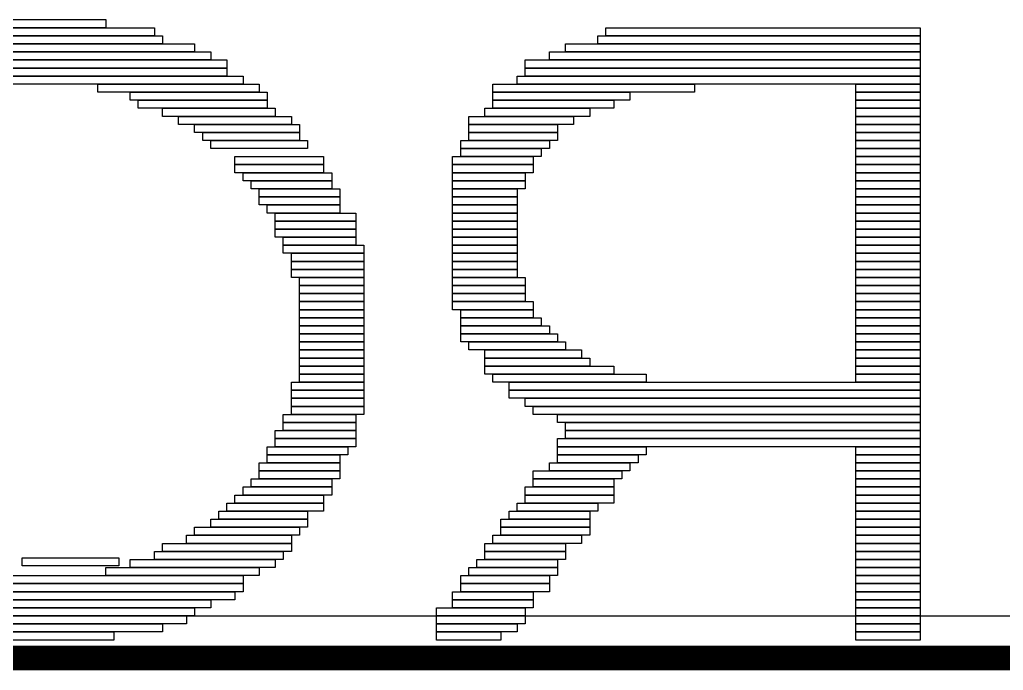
# Model space of a CAD drawing. Header units: inches. Extents: x -22 to 5433, y -38 to 5417.
# Drawn here: x 23.24 to 29.34, y -38.06 to -34.03 of the extents above; entities that cross this region are included whole.
import ezdxf

# ---------------------------------------------------------------- set-up
doc = ezdxf.new("R2010")
doc.units = ezdxf.units.IN
for name, color, linetype in [('Board_outline', 216, 'Continuous'), ('Bottom Layer', 5, 'Continuous'), ('Bottom Overlay', 54, 'Continuous'), ('Top Layer', 1, 'Continuous')]:
    doc.layers.add(name, color=color, linetype=linetype)

msp = doc.modelspace()

# ---------------------------------------------------------------- linework, layer by layer
at = {"layer": 'Board_outline'}
msp.add_lwpolyline([(-16.5189, -37.9885, 0.1524, 0.1524, 0), (73.4812, -37.9885, 0.1524, 0.1524, 0)], format="xyseb", dxfattribs=at)
at = {"layer": 'Bottom Layer'}
msp.add_line((73.4812, -37.7295), (-16.5184, -37.7295), dxfattribs=at)
at = {"layer": 'Bottom Overlay'}
for p, q in [((23.0725, -34.0266), (23.7725, -34.0266)), ((23.7725, -34.0266), (23.7725, -34.0764)), ((22.7725, -34.0764), (24.0725, -34.0764)), ((23.7725, -34.0764), (23.0725, -34.0764)), ((24.0725, -34.0764), (24.0725, -34.1264)), ((26.8723, -34.1264), (26.8723, -34.0764)), ((26.8723, -34.0764), (28.8223, -34.0764)), ((28.8223, -34.0764), (28.8223, -34.1264)), ((24.0725, -34.1264), (22.7725, -34.1264)), ((22.7725, -34.1264), (24.1225, -34.1264)), ((24.1225, -34.1264), (24.1225, -34.1765)), ((26.8223, -34.1765), (26.8223, -34.1264)), ((26.8223, -34.1264), (28.8223, -34.1264)), ((28.8223, -34.1264), (26.8723, -34.1264)), ((28.8223, -34.1264), (28.8223, -34.1765)), ((22.5723, -34.1765), (24.3224, -34.1765)), ((24.1225, -34.1765), (22.7725, -34.1765)), ((24.3224, -34.1765), (24.3224, -34.2265)), ((26.6224, -34.2265), (26.6224, -34.1765)), ((26.6224, -34.1765), (28.8223, -34.1765)), ((28.8223, -34.1765), (26.8223, -34.1765)), ((28.8223, -34.1765), (28.8223, -34.2265)), ((22.3224, -34.2765), (24.5223, -34.2765)), ((22.4723, -34.2265), (24.4225, -34.2265)), ((24.4225, -34.2765), (22.4723, -34.2765)), ((24.3224, -34.2265), (22.5723, -34.2265)), ((24.4225, -34.2265), (24.4225, -34.2765)), ((24.5223, -34.2765), (24.5223, -34.3266)), ((26.3724, -34.3266), (26.3724, -34.2765)), ((26.3724, -34.2765), (28.8223, -34.2765)), ((26.5223, -34.2765), (26.5223, -34.2265)), ((26.5223, -34.2265), (28.8223, -34.2265)), ((28.8223, -34.2765), (26.5223, -34.2765)), ((28.8223, -34.2265), (26.6224, -34.2265)), ((28.8223, -34.2265), (28.8223, -34.2765)), ((28.8223, -34.2765), (28.8223, -34.3266)), ((24.5223, -34.3266), (22.3224, -34.3266)), ((22.3224, -34.3266), (24.5223, -34.3266)), ((24.5223, -34.3266), (24.5223, -34.3764)), ((28.8223, -34.3266), (26.3724, -34.3266)), ((26.3724, -34.3764), (26.3724, -34.3266)), ((26.3724, -34.3266), (28.8223, -34.3266)), ((28.8223, -34.3266), (28.8223, -34.3764)), ((22.1723, -34.3764), (24.6224, -34.3764)), ((24.5223, -34.3764), (22.3224, -34.3764)), ((24.6224, -34.3764), (24.6224, -34.4264)), ((26.3224, -34.4264), (26.3224, -34.3764)), ((26.3224, -34.3764), (28.8223, -34.3764)), ((28.8223, -34.3764), (26.3724, -34.3764)), ((28.8223, -34.3764), (28.8223, -34.4264)), ((24.6224, -34.4264), (22.1723, -34.4264)), ((23.7225, -34.4764), (23.7225, -34.4264)), ((23.7225, -34.4264), (24.7225, -34.4264)), ((24.7225, -34.4264), (24.7225, -34.4764)), ((26.1723, -34.4764), (26.1723, -34.4264)), ((26.1723, -34.4264), (27.4225, -34.4264)), ((28.8223, -34.4264), (26.3224, -34.4264)), ((27.4225, -34.4264), (27.4225, -34.4764)), ((28.4225, -34.4764), (28.4225, -34.4264)), ((28.4225, -34.4264), (28.8223, -34.4264)), ((28.8223, -34.4264), (28.8223, -34.4764)), ((24.7225, -34.4764), (23.7225, -34.4764)), ((23.9224, -34.5265), (23.9224, -34.4764)), ((23.9224, -34.4764), (24.7725, -34.4764)), ((24.7725, -34.5265), (23.9224, -34.5265)), ((23.9724, -34.5765), (23.9724, -34.5265)), ((23.9724, -34.5265), (24.7725, -34.5265)), ((24.7725, -34.4764), (24.7725, -34.5265)), ((24.7725, -34.5265), (24.7725, -34.5765)), ((26.1723, -34.5265), (26.1723, -34.4764)), ((26.1723, -34.4764), (27.0224, -34.4764)), ((27.4225, -34.4764), (26.1723, -34.4764)), ((27.0224, -34.5265), (26.1723, -34.5265)), ((26.1723, -34.5765), (26.1723, -34.5265)), ((26.1723, -34.5265), (26.9223, -34.5265)), ((26.9223, -34.5265), (26.9223, -34.5765)), ((27.0224, -34.4764), (27.0224, -34.5265)), ((28.8223, -34.4764), (28.4225, -34.4764)), ((28.4225, -34.5265), (28.4225, -34.4764)), ((28.4225, -34.4764), (28.8223, -34.4764)), ((28.8223, -34.5265), (28.4225, -34.5265)), ((28.4225, -34.5765), (28.4225, -34.5265)), ((28.4225, -34.5265), (28.8223, -34.5265)), ((28.8223, -34.4764), (28.8223, -34.5265)), ((28.8223, -34.5265), (28.8223, -34.5765)), ((24.7725, -34.5765), (23.9724, -34.5765)), ((24.1225, -34.6266), (24.1225, -34.5765)), ((24.1225, -34.5765), (24.8223, -34.5765)), ((24.8223, -34.5765), (24.8223, -34.6266)), ((26.1225, -34.6266), (26.1225, -34.5765)), ((26.1225, -34.5765), (26.7725, -34.5765)), ((26.9223, -34.5765), (26.1723, -34.5765)), ((26.7725, -34.5765), (26.7725, -34.6266)), ((28.8223, -34.5765), (28.4225, -34.5765)), ((28.4225, -34.6266), (28.4225, -34.5765)), ((28.4225, -34.5765), (28.8223, -34.5765)), ((28.8223, -34.5765), (28.8223, -34.6266)), ((24.8223, -34.6266), (24.1225, -34.6266)), ((24.2223, -34.6766), (24.2223, -34.6266)), ((24.2223, -34.6266), (24.9224, -34.6266)), ((24.9224, -34.6266), (24.9224, -34.6766)), ((26.0224, -34.6766), (26.0224, -34.6266)), ((26.0224, -34.6266), (26.6724, -34.6266)), ((26.7725, -34.6266), (26.1225, -34.6266)), ((26.6724, -34.6266), (26.6724, -34.6766)), ((28.4225, -34.6766), (28.4225, -34.6266)), ((28.4225, -34.6266), (28.8223, -34.6266)), ((28.8223, -34.6266), (28.4225, -34.6266)), ((28.8223, -34.6266), (28.8223, -34.6766)), ((24.9224, -34.6766), (24.2223, -34.6766)), ((24.3224, -34.7264), (24.3224, -34.6766)), ((24.3224, -34.6766), (24.9724, -34.6766)), ((24.9724, -34.6766), (24.9724, -34.7264)), ((26.0224, -34.7264), (26.0224, -34.6766)), ((26.0224, -34.6766), (26.5723, -34.6766)), ((26.6724, -34.6766), (26.0224, -34.6766)), ((26.5723, -34.6766), (26.5723, -34.7264)), ((28.4225, -34.7264), (28.4225, -34.6766)), ((28.4225, -34.6766), (28.8223, -34.6766)), ((28.8223, -34.6766), (28.4225, -34.6766)), ((28.8223, -34.6766), (28.8223, -34.7264)), ((24.9724, -34.7264), (24.3224, -34.7264)), ((24.3724, -34.7764), (24.3724, -34.7264)), ((24.3724, -34.7264), (24.9724, -34.7264)), ((24.9724, -34.7264), (24.9724, -34.7764)), ((26.5723, -34.7264), (26.0224, -34.7264)), ((26.0224, -34.7764), (26.0224, -34.7264)), ((26.0224, -34.7264), (26.5723, -34.7264)), ((26.5723, -34.7264), (26.5723, -34.7764)), ((28.8223, -34.7264), (28.4225, -34.7264)), ((28.4225, -34.7764), (28.4225, -34.7264)), ((28.4225, -34.7264), (28.8223, -34.7264)), ((28.8223, -34.7264), (28.8223, -34.7764)), ((24.9724, -34.7764), (24.3724, -34.7764)), ((24.4225, -34.8264), (24.4225, -34.7764)), ((24.4225, -34.7764), (25.0224, -34.7764)), ((25.0224, -34.8264), (24.4225, -34.8264)), ((25.0224, -34.7764), (25.0224, -34.8264)), ((25.9724, -34.8264), (25.9724, -34.7764)), ((25.9724, -34.7764), (26.5223, -34.7764)), ((25.9724, -34.8765), (25.9724, -34.8264)), ((25.9724, -34.8264), (26.4723, -34.8264)), ((26.5223, -34.8264), (25.9724, -34.8264)), ((26.5723, -34.7764), (26.0224, -34.7764)), ((26.4723, -34.8264), (26.4723, -34.8765)), ((26.5223, -34.7764), (26.5223, -34.8264)), ((28.4225, -34.8264), (28.4225, -34.7764)), ((28.4225, -34.7764), (28.8223, -34.7764)), ((28.8223, -34.7764), (28.4225, -34.7764)), ((28.8223, -34.8264), (28.4225, -34.8264)), ((28.4225, -34.8765), (28.4225, -34.8264)), ((28.4225, -34.8264), (28.8223, -34.8264)), ((28.8223, -34.7764), (28.8223, -34.8264)), ((28.8223, -34.8264), (28.8223, -34.8765)), ((24.5723, -34.9265), (24.5723, -34.8765)), ((24.5723, -34.8765), (25.1225, -34.8765)), ((25.1225, -34.8765), (25.1225, -34.9265)), ((25.9224, -34.9265), (25.9224, -34.8765)), ((25.9224, -34.8765), (26.4225, -34.8765)), ((26.4723, -34.8765), (25.9724, -34.8765)), ((26.4225, -34.8765), (26.4225, -34.9265)), ((28.8223, -34.8765), (28.4225, -34.8765)), ((28.4225, -34.9265), (28.4225, -34.8765)), ((28.4225, -34.8765), (28.8223, -34.8765)), ((28.8223, -34.8765), (28.8223, -34.9265)), ((24.5723, -34.9766), (24.5723, -34.9265)), ((24.5723, -34.9265), (25.1225, -34.9265)), ((25.1225, -34.9265), (24.5723, -34.9265)), ((25.1225, -34.9265), (25.1225, -34.9766)), ((26.4225, -34.9265), (25.9224, -34.9265)), ((25.9224, -34.9766), (25.9224, -34.9265)), ((25.9224, -34.9265), (26.4225, -34.9265)), ((26.4225, -34.9265), (26.4225, -34.9766)), ((28.8223, -34.9265), (28.4225, -34.9265)), ((28.4225, -34.9766), (28.4225, -34.9265)), ((28.4225, -34.9265), (28.8223, -34.9265)), ((28.8223, -34.9265), (28.8223, -34.9766)), ((25.1225, -34.9766), (24.5723, -34.9766)), ((24.6224, -35.0266), (24.6224, -34.9766)), ((24.6224, -34.9766), (25.1723, -34.9766)), ((25.1723, -34.9766), (25.1723, -35.0266)), ((26.4225, -34.9766), (25.9224, -34.9766)), ((25.9224, -35.0266), (25.9224, -34.9766)), ((25.9224, -34.9766), (26.3724, -34.9766)), ((26.3724, -34.9766), (26.3724, -35.0266)), ((28.4225, -35.0266), (28.4225, -34.9766)), ((28.4225, -34.9766), (28.8223, -34.9766)), ((28.8223, -34.9766), (28.4225, -34.9766)), ((28.8223, -34.9766), (28.8223, -35.0266)), ((25.1723, -35.0266), (24.6224, -35.0266)), ((24.6724, -35.0764), (24.6724, -35.0266)), ((24.6724, -35.0266), (25.1723, -35.0266)), ((25.1723, -35.0764), (24.6724, -35.0764)), ((24.7225, -35.1264), (24.7225, -35.0764)), ((24.7225, -35.0764), (25.2223, -35.0764)), ((25.1723, -35.0266), (25.1723, -35.0764)), ((25.2223, -35.0764), (25.2223, -35.1264)), ((26.3724, -35.0266), (25.9224, -35.0266)), ((25.9224, -35.0764), (25.9224, -35.0266)), ((25.9224, -35.0266), (26.3724, -35.0266)), ((26.3724, -35.0764), (25.9224, -35.0764)), ((25.9224, -35.1264), (25.9224, -35.0764)), ((25.9224, -35.0764), (26.3224, -35.0764)), ((26.3224, -35.0764), (26.3224, -35.1264)), ((26.3724, -35.0266), (26.3724, -35.0764)), ((28.8223, -35.0266), (28.4225, -35.0266)), ((28.4225, -35.0764), (28.4225, -35.0266)), ((28.4225, -35.0266), (28.8223, -35.0266)), ((28.8223, -35.0764), (28.4225, -35.0764)), ((28.4225, -35.1264), (28.4225, -35.0764)), ((28.4225, -35.0764), (28.8223, -35.0764)), ((28.8223, -35.0266), (28.8223, -35.0764)), ((28.8223, -35.0764), (28.8223, -35.1264)), ((25.2223, -35.1264), (24.7225, -35.1264)), ((24.7225, -35.1765), (24.7225, -35.1264)), ((24.7225, -35.1264), (25.2223, -35.1264)), ((25.2223, -35.1264), (25.2223, -35.1765)), ((25.9224, -35.1765), (25.9224, -35.1264)), ((25.9224, -35.1264), (26.3224, -35.1264)), ((26.3224, -35.1264), (25.9224, -35.1264)), ((26.3224, -35.1264), (26.3224, -35.1765)), ((28.4225, -35.1765), (28.4225, -35.1264)), ((28.4225, -35.1264), (28.8223, -35.1264)), ((28.8223, -35.1264), (28.4225, -35.1264)), ((28.8223, -35.1264), (28.8223, -35.1765)), ((25.2223, -35.1765), (24.7225, -35.1765)), ((24.7725, -35.2265), (24.7725, -35.1765)), ((24.7725, -35.1765), (25.2223, -35.1765)), ((25.2223, -35.1765), (25.2223, -35.2265)), ((26.3224, -35.1765), (25.9224, -35.1765)), ((25.9224, -35.2265), (25.9224, -35.1765)), ((25.9224, -35.1765), (26.3224, -35.1765)), ((26.3224, -35.1765), (26.3224, -35.2265)), ((28.8223, -35.1765), (28.4225, -35.1765)), ((28.4225, -35.2265), (28.4225, -35.1765)), ((28.4225, -35.1765), (28.8223, -35.1765)), ((28.8223, -35.1765), (28.8223, -35.2265)), ((25.2223, -35.2265), (24.7725, -35.2265)), ((24.8223, -35.2765), (24.8223, -35.2265)), ((24.8223, -35.2265), (25.3224, -35.2265)), ((25.3224, -35.2265), (25.3224, -35.2765)), ((26.3224, -35.2265), (25.9224, -35.2265)), ((25.9224, -35.2765), (25.9224, -35.2265)), ((25.9224, -35.2265), (26.3224, -35.2265)), ((26.3224, -35.2265), (26.3224, -35.2765)), ((28.4225, -35.2765), (28.4225, -35.2265)), ((28.4225, -35.2265), (28.8223, -35.2265)), ((28.8223, -35.2265), (28.4225, -35.2265)), ((28.8223, -35.2265), (28.8223, -35.2765)), ((25.3224, -35.2765), (24.8223, -35.2765)), ((24.8223, -35.3266), (24.8223, -35.2765)), ((24.8223, -35.2765), (25.3224, -35.2765)), ((25.3224, -35.2765), (25.3224, -35.3266)), ((26.3224, -35.2765), (25.9224, -35.2765)), ((25.9224, -35.3266), (25.9224, -35.2765)), ((25.9224, -35.2765), (26.3224, -35.2765)), ((26.3224, -35.2765), (26.3224, -35.3266)), ((28.4225, -35.3266), (28.4225, -35.2765)), ((28.4225, -35.2765), (28.8223, -35.2765)), ((28.8223, -35.2765), (28.4225, -35.2765)), ((28.8223, -35.2765), (28.8223, -35.3266)), ((25.3224, -35.3266), (24.8223, -35.3266)), ((24.8223, -35.3764), (24.8223, -35.3266)), ((24.8223, -35.3266), (25.3224, -35.3266)), ((25.3224, -35.3764), (24.8223, -35.3764)), ((24.8723, -35.4264), (24.8723, -35.3764)), ((24.8723, -35.3764), (25.3224, -35.3764)), ((25.3224, -35.3266), (25.3224, -35.3764)), ((25.3224, -35.3764), (25.3224, -35.4264)), ((26.3224, -35.3266), (25.9224, -35.3266)), ((25.9224, -35.3764), (25.9224, -35.3266)), ((25.9224, -35.3266), (26.3224, -35.3266)), ((26.3224, -35.3764), (25.9224, -35.3764)), ((25.9224, -35.4264), (25.9224, -35.3764)), ((25.9224, -35.3764), (26.3224, -35.3764)), ((26.3224, -35.3266), (26.3224, -35.3764)), ((26.3224, -35.3764), (26.3224, -35.4264)), ((28.4225, -35.3764), (28.4225, -35.3266)), ((28.4225, -35.3266), (28.8223, -35.3266)), ((28.8223, -35.3266), (28.4225, -35.3266)), ((28.8223, -35.3764), (28.4225, -35.3764)), ((28.4225, -35.4264), (28.4225, -35.3764)), ((28.4225, -35.3764), (28.8223, -35.3764)), ((28.8223, -35.3266), (28.8223, -35.3764)), ((28.8223, -35.3764), (28.8223, -35.4264)), ((25.3224, -35.4264), (24.8723, -35.4264)), ((24.8723, -35.4764), (24.8723, -35.4264)), ((24.8723, -35.4264), (25.3724, -35.4264)), ((25.3724, -35.4264), (25.3724, -35.4764)), ((25.9224, -35.4764), (25.9224, -35.4264)), ((25.9224, -35.4264), (26.3224, -35.4264)), ((26.3224, -35.4264), (25.9224, -35.4264)), ((26.3224, -35.4264), (26.3224, -35.4764)), ((28.4225, -35.4764), (28.4225, -35.4264)), ((28.4225, -35.4264), (28.8223, -35.4264)), ((28.8223, -35.4264), (28.4225, -35.4264)), ((28.8223, -35.4264), (28.8223, -35.4764)), ((25.3724, -35.4764), (24.8723, -35.4764)), ((24.9224, -35.5265), (24.9224, -35.4764)), ((24.9224, -35.4764), (25.3724, -35.4764)), ((25.3724, -35.4764), (25.3724, -35.5265)), ((25.9224, -35.5265), (25.9224, -35.4764)), ((25.9224, -35.4764), (26.3224, -35.4764)), ((26.3224, -35.4764), (25.9224, -35.4764)), ((26.3224, -35.4764), (26.3224, -35.5265)), ((28.8223, -35.4764), (28.4225, -35.4764)), ((28.4225, -35.5265), (28.4225, -35.4764)), ((28.4225, -35.4764), (28.8223, -35.4764)), ((28.8223, -35.4764), (28.8223, -35.5265)), ((25.3724, -35.5265), (24.9224, -35.5265)), ((24.9224, -35.5765), (24.9224, -35.5265)), ((24.9224, -35.5265), (25.3724, -35.5265)), ((25.3724, -35.5265), (25.3724, -35.5765)), ((26.3224, -35.5265), (25.9224, -35.5265)), ((25.9224, -35.5765), (25.9224, -35.5265)), ((25.9224, -35.5265), (26.3224, -35.5265)), ((26.3224, -35.5265), (26.3224, -35.5765)), ((28.4225, -35.5765), (28.4225, -35.5265)), ((28.4225, -35.5265), (28.8223, -35.5265)), ((28.8223, -35.5265), (28.4225, -35.5265)), ((28.8223, -35.5265), (28.8223, -35.5765)), ((25.3724, -35.5765), (24.9224, -35.5765)), ((24.9224, -35.6265), (24.9224, -35.5765)), ((24.9224, -35.5765), (25.3724, -35.5765)), ((25.3724, -35.6265), (24.9224, -35.6265)), ((24.9724, -35.6766), (24.9724, -35.6265)), ((24.9724, -35.6265), (25.3724, -35.6265)), ((25.3724, -35.5765), (25.3724, -35.6265)), ((25.3724, -35.6265), (25.3724, -35.6766)), ((26.3224, -35.5765), (25.9224, -35.5765)), ((25.9224, -35.6265), (25.9224, -35.5765)), ((25.9224, -35.5765), (26.3224, -35.5765)), ((26.3224, -35.6265), (25.9224, -35.6265)), ((25.9224, -35.6766), (25.9224, -35.6265)), ((25.9224, -35.6265), (26.3724, -35.6265)), ((26.3224, -35.5765), (26.3224, -35.6265)), ((26.3724, -35.6265), (26.3724, -35.6766)), ((28.4225, -35.6265), (28.4225, -35.5765)), ((28.4225, -35.5765), (28.8223, -35.5765)), ((28.8223, -35.5765), (28.4225, -35.5765)), ((28.8223, -35.6265), (28.4225, -35.6265)), ((28.4225, -35.6766), (28.4225, -35.6265)), ((28.4225, -35.6265), (28.8223, -35.6265)), ((28.8223, -35.5765), (28.8223, -35.6265)), ((28.8223, -35.6265), (28.8223, -35.6766)), ((25.3724, -35.6766), (24.9724, -35.6766)), ((24.9724, -35.7264), (24.9724, -35.6766)), ((24.9724, -35.6766), (25.3724, -35.6766)), ((25.3724, -35.6766), (25.3724, -35.7264)), ((26.3724, -35.6766), (25.9224, -35.6766)), ((25.9224, -35.7264), (25.9224, -35.6766)), ((25.9224, -35.6766), (26.3724, -35.6766)), ((26.3724, -35.6766), (26.3724, -35.7264)), ((28.8223, -35.6766), (28.4225, -35.6766)), ((28.4225, -35.7264), (28.4225, -35.6766)), ((28.4225, -35.6766), (28.8223, -35.6766)), ((28.8223, -35.6766), (28.8223, -35.7264)), ((24.9724, -35.7764), (24.9724, -35.7264)), ((24.9724, -35.7264), (25.3724, -35.7264)), ((25.3724, -35.7264), (24.9724, -35.7264)), ((25.3724, -35.7264), (25.3724, -35.7764)), ((25.9224, -35.7764), (25.9224, -35.7264)), ((25.9224, -35.7264), (26.3724, -35.7264)), ((26.3724, -35.7264), (25.9224, -35.7264)), ((26.3724, -35.7264), (26.3724, -35.7764)), ((28.8223, -35.7264), (28.4225, -35.7264)), ((28.4225, -35.7764), (28.4225, -35.7264)), ((28.4225, -35.7264), (28.8223, -35.7264)), ((28.8223, -35.7264), (28.8223, -35.7764)), ((25.3724, -35.7764), (24.9724, -35.7764)), ((24.9724, -35.8264), (24.9724, -35.7764)), ((24.9724, -35.7764), (25.3724, -35.7764)), ((25.3724, -35.7764), (25.3724, -35.8264)), ((26.3724, -35.7764), (25.9224, -35.7764)), ((25.9224, -35.8264), (25.9224, -35.7764)), ((25.9224, -35.7764), (26.4225, -35.7764)), ((26.4225, -35.7764), (26.4225, -35.8264)), ((28.8223, -35.7764), (28.4225, -35.7764)), ((28.4225, -35.8264), (28.4225, -35.7764)), ((28.4225, -35.7764), (28.8223, -35.7764)), ((28.8223, -35.7764), (28.8223, -35.8264)), ((24.9724, -35.8765), (24.9724, -35.8264)), ((24.9724, -35.8264), (25.3724, -35.8264)), ((25.3724, -35.8264), (24.9724, -35.8264)), ((25.3724, -35.8264), (25.3724, -35.8765)), ((26.4225, -35.8264), (25.9224, -35.8264)), ((25.9724, -35.8765), (25.9724, -35.8264)), ((25.9724, -35.8264), (26.4225, -35.8264)), ((26.4225, -35.8264), (26.4225, -35.8765)), ((28.8223, -35.8264), (28.4225, -35.8264)), ((28.4225, -35.8765), (28.4225, -35.8264)), ((28.4225, -35.8264), (28.8223, -35.8264)), ((28.8223, -35.8264), (28.8223, -35.8765)), ((25.3724, -35.8765), (24.9724, -35.8765)), ((24.9724, -35.9265), (24.9724, -35.8765)), ((24.9724, -35.8765), (25.3724, -35.8765)), ((25.3724, -35.9265), (24.9724, -35.9265)), ((24.9724, -35.9766), (24.9724, -35.9265)), ((24.9724, -35.9265), (25.3724, -35.9265)), ((25.3724, -35.8765), (25.3724, -35.9265)), ((25.3724, -35.9265), (25.3724, -35.9766)), ((26.4225, -35.8765), (25.9724, -35.8765)), ((25.9724, -35.9265), (25.9724, -35.8765)), ((25.9724, -35.8765), (26.4723, -35.8765)), ((26.4723, -35.9265), (25.9724, -35.9265)), ((25.9724, -35.9766), (25.9724, -35.9265)), ((25.9724, -35.9265), (26.5223, -35.9265)), ((26.4723, -35.8765), (26.4723, -35.9265)), ((26.5223, -35.9265), (26.5223, -35.9766)), ((28.8223, -35.8765), (28.4225, -35.8765)), ((28.4225, -35.9265), (28.4225, -35.8765)), ((28.4225, -35.8765), (28.8223, -35.8765)), ((28.8223, -35.9265), (28.4225, -35.9265)), ((28.4225, -35.9766), (28.4225, -35.9265)), ((28.4225, -35.9265), (28.8223, -35.9265)), ((28.8223, -35.8765), (28.8223, -35.9265)), ((28.8223, -35.9265), (28.8223, -35.9766)), ((25.3724, -35.9766), (24.9724, -35.9766)), ((24.9724, -36.0266), (24.9724, -35.9766)), ((24.9724, -35.9766), (25.3724, -35.9766)), ((25.3724, -35.9766), (25.3724, -36.0266)), ((26.5223, -35.9766), (25.9724, -35.9766)), ((25.9724, -36.0266), (25.9724, -35.9766)), ((25.9724, -35.9766), (26.5723, -35.9766)), ((26.5723, -35.9766), (26.5723, -36.0266)), ((28.8223, -35.9766), (28.4225, -35.9766)), ((28.4225, -36.0266), (28.4225, -35.9766)), ((28.4225, -35.9766), (28.8223, -35.9766)), ((28.8223, -35.9766), (28.8223, -36.0266)), ((25.3724, -36.0266), (24.9724, -36.0266)), ((24.9724, -36.0764), (24.9724, -36.0266)), ((24.9724, -36.0266), (25.3724, -36.0266)), ((25.3724, -36.0266), (25.3724, -36.0764)), ((26.5723, -36.0266), (25.9724, -36.0266)), ((26.0224, -36.0764), (26.0224, -36.0266)), ((26.0224, -36.0266), (26.6224, -36.0266)), ((26.6224, -36.0266), (26.6224, -36.0764)), ((28.8223, -36.0266), (28.4225, -36.0266)), ((28.4225, -36.0764), (28.4225, -36.0266)), ((28.4225, -36.0266), (28.8223, -36.0266)), ((28.8223, -36.0266), (28.8223, -36.0764)), ((25.3724, -36.0764), (24.9724, -36.0764)), ((24.9724, -36.1264), (24.9724, -36.0764)), ((24.9724, -36.0764), (25.3724, -36.0764)), ((25.3724, -36.0764), (25.3724, -36.1264)), ((26.6224, -36.0764), (26.0224, -36.0764)), ((26.1225, -36.1264), (26.1225, -36.0764)), ((26.1225, -36.0764), (26.7225, -36.0764)), ((26.7225, -36.0764), (26.7225, -36.1264)), ((28.4225, -36.1264), (28.4225, -36.0764)), ((28.4225, -36.0764), (28.8223, -36.0764)), ((28.8223, -36.0764), (28.4225, -36.0764)), ((28.8223, -36.0764), (28.8223, -36.1264)), ((25.3724, -36.1264), (24.9724, -36.1264)), ((24.9724, -36.1765), (24.9724, -36.1264)), ((24.9724, -36.1264), (25.3724, -36.1264)), ((25.3724, -36.1264), (25.3724, -36.1765)), ((26.7225, -36.1264), (26.1225, -36.1264)), ((26.1225, -36.1765), (26.1225, -36.1264)), ((26.1225, -36.1264), (26.7725, -36.1264)), ((26.7725, -36.1264), (26.7725, -36.1765)), ((28.8223, -36.1264), (28.4225, -36.1264)), ((28.4225, -36.1765), (28.4225, -36.1264)), ((28.4225, -36.1264), (28.8223, -36.1264)), ((28.8223, -36.1264), (28.8223, -36.1765)), ((25.3724, -36.1765), (24.9724, -36.1765)), ((24.9724, -36.2265), (24.9724, -36.1765)), ((24.9724, -36.1765), (25.3724, -36.1765)), ((25.3724, -36.2265), (24.9724, -36.2265)), ((24.9724, -36.2765), (24.9724, -36.2265)), ((24.9724, -36.2265), (25.3724, -36.2265)), ((25.3724, -36.1765), (25.3724, -36.2265)), ((25.3724, -36.2265), (25.3724, -36.2765)), ((26.7725, -36.1765), (26.1225, -36.1765)), ((26.1225, -36.2265), (26.1225, -36.1765)), ((26.1225, -36.1765), (26.9223, -36.1765)), ((26.9223, -36.2265), (26.1225, -36.2265)), ((26.1723, -36.2765), (26.1723, -36.2265)), ((26.1723, -36.2265), (27.1225, -36.2265)), ((26.9223, -36.1765), (26.9223, -36.2265)), ((27.1225, -36.2265), (27.1225, -36.2765)), ((28.8223, -36.1765), (28.4225, -36.1765)), ((28.4225, -36.2265), (28.4225, -36.1765)), ((28.4225, -36.1765), (28.8223, -36.1765)), ((28.4225, -36.2765), (28.4225, -36.2265)), ((28.4225, -36.2265), (28.8223, -36.2265)), ((28.8223, -36.2265), (28.4225, -36.2265)), ((28.8223, -36.1765), (28.8223, -36.2265)), ((28.8223, -36.2265), (28.8223, -36.2765)), ((24.9224, -36.3266), (24.9224, -36.2765)), ((24.9224, -36.2765), (25.3724, -36.2765)), ((25.3724, -36.2765), (24.9724, -36.2765)), ((25.3724, -36.2765), (25.3724, -36.3266)), ((27.1225, -36.2765), (26.1723, -36.2765)), ((26.2724, -36.3266), (26.2724, -36.2765)), ((26.2724, -36.2765), (28.8223, -36.2765)), ((28.8223, -36.2765), (28.4225, -36.2765)), ((28.8223, -36.2765), (28.8223, -36.3266)), ((24.9224, -36.3764), (24.9224, -36.3266)), ((24.9224, -36.3266), (25.3724, -36.3266)), ((25.3724, -36.3266), (24.9224, -36.3266)), ((25.3724, -36.3266), (25.3724, -36.3764)), ((28.8223, -36.3266), (26.2724, -36.3266)), ((26.2724, -36.3764), (26.2724, -36.3266)), ((26.2724, -36.3266), (28.8223, -36.3266)), ((28.8223, -36.3266), (28.8223, -36.3764)), ((25.3724, -36.3764), (24.9224, -36.3764)), ((24.9224, -36.4264), (24.9224, -36.3764)), ((24.9224, -36.3764), (25.3724, -36.3764)), ((25.3724, -36.3764), (25.3724, -36.4264)), ((28.8223, -36.3764), (26.2724, -36.3764)), ((26.3724, -36.4264), (26.3724, -36.3764)), ((26.3724, -36.3764), (28.8223, -36.3764)), ((28.8223, -36.3764), (28.8223, -36.4264)), ((24.8723, -36.5265), (24.8723, -36.4764)), ((24.8723, -36.4764), (25.3224, -36.4764)), ((25.3724, -36.4264), (24.9224, -36.4264)), ((24.9224, -36.4764), (24.9224, -36.4264)), ((24.9224, -36.4264), (25.3724, -36.4264)), ((25.3724, -36.4764), (24.9224, -36.4764)), ((25.3224, -36.4764), (25.3224, -36.5265)), ((25.3724, -36.4264), (25.3724, -36.4764)), ((28.8223, -36.4264), (26.3724, -36.4264)), ((26.4225, -36.4764), (26.4225, -36.4264)), ((26.4225, -36.4264), (28.8223, -36.4264)), ((28.8223, -36.4764), (26.4225, -36.4764)), ((26.5723, -36.5265), (26.5723, -36.4764)), ((26.5723, -36.4764), (28.8223, -36.4764)), ((28.8223, -36.4264), (28.8223, -36.4764)), ((28.8223, -36.4764), (28.8223, -36.5265)), ((24.8723, -36.5765), (24.8723, -36.5265)), ((24.8723, -36.5265), (25.3224, -36.5265)), ((25.3224, -36.5265), (24.8723, -36.5265)), ((25.3224, -36.5265), (25.3224, -36.5765)), ((28.8223, -36.5265), (26.5723, -36.5265)), ((26.6224, -36.5765), (26.6224, -36.5265)), ((26.6224, -36.5265), (28.8223, -36.5265)), ((28.8223, -36.5265), (28.8223, -36.5765)), ((24.8223, -36.6265), (24.8223, -36.5765)), ((24.8223, -36.5765), (25.3224, -36.5765)), ((25.3224, -36.5765), (24.8723, -36.5765)), ((25.3224, -36.5765), (25.3224, -36.6265)), ((26.6224, -36.6265), (26.6224, -36.5765)), ((26.6224, -36.5765), (28.8223, -36.5765)), ((28.8223, -36.5765), (26.6224, -36.5765)), ((28.8223, -36.5765), (28.8223, -36.6265)), ((24.8223, -36.6766), (24.8223, -36.6265)), ((24.8223, -36.6265), (25.3224, -36.6265)), ((25.3224, -36.6265), (24.8223, -36.6265)), ((25.3224, -36.6265), (25.3224, -36.6766)), ((26.5723, -36.6766), (26.5723, -36.6265)), ((26.5723, -36.6265), (28.8223, -36.6265)), ((28.8223, -36.6265), (26.6224, -36.6265)), ((28.8223, -36.6265), (28.8223, -36.6766)), ((24.7725, -36.7264), (24.7725, -36.6766)), ((24.7725, -36.6766), (25.2724, -36.6766)), ((25.3224, -36.6766), (24.8223, -36.6766)), ((25.2724, -36.6766), (25.2724, -36.7264)), ((28.8223, -36.6766), (26.5723, -36.6766)), ((26.5723, -36.7264), (26.5723, -36.6766)), ((26.5723, -36.6766), (27.1225, -36.6766)), ((27.1225, -36.6766), (27.1225, -36.7264)), ((28.4225, -36.7264), (28.4225, -36.6766)), ((28.4225, -36.6766), (28.8223, -36.6766)), ((28.8223, -36.6766), (28.8223, -36.7264)), ((24.7225, -36.8264), (24.7225, -36.7764)), ((24.7225, -36.7764), (25.2223, -36.7764)), ((25.2724, -36.7264), (24.7725, -36.7264)), ((24.7725, -36.7764), (24.7725, -36.7264)), ((24.7725, -36.7264), (25.2223, -36.7264)), ((25.2223, -36.7764), (24.7725, -36.7764)), ((25.2223, -36.7264), (25.2223, -36.7764)), ((25.2223, -36.7764), (25.2223, -36.8264)), ((26.5223, -36.8264), (26.5223, -36.7764)), ((26.5223, -36.7764), (27.0224, -36.7764)), ((27.1225, -36.7264), (26.5723, -36.7264)), ((26.5723, -36.7764), (26.5723, -36.7264)), ((26.5723, -36.7264), (27.0725, -36.7264)), ((27.0725, -36.7764), (26.5723, -36.7764)), ((27.0224, -36.7764), (27.0224, -36.8264)), ((27.0725, -36.7264), (27.0725, -36.7764)), ((28.8223, -36.7264), (28.4225, -36.7264)), ((28.4225, -36.7764), (28.4225, -36.7264)), ((28.4225, -36.7264), (28.8223, -36.7264)), ((28.8223, -36.7764), (28.4225, -36.7764)), ((28.4225, -36.8264), (28.4225, -36.7764)), ((28.4225, -36.7764), (28.8223, -36.7764)), ((28.8223, -36.7264), (28.8223, -36.7764)), ((28.8223, -36.7764), (28.8223, -36.8264)), ((25.2223, -36.8264), (24.7225, -36.8264)), ((24.7225, -36.8765), (24.7225, -36.8264)), ((24.7225, -36.8264), (25.2223, -36.8264)), ((25.2223, -36.8264), (25.2223, -36.8765)), ((26.4225, -36.8765), (26.4225, -36.8264)), ((26.4225, -36.8264), (26.9724, -36.8264)), ((27.0224, -36.8264), (26.5223, -36.8264)), ((26.9724, -36.8264), (26.9724, -36.8765)), ((28.8223, -36.8264), (28.4225, -36.8264)), ((28.4225, -36.8765), (28.4225, -36.8264)), ((28.4225, -36.8264), (28.8223, -36.8264)), ((28.8223, -36.8264), (28.8223, -36.8765)), ((24.6724, -36.9265), (24.6724, -36.8765)), ((24.6724, -36.8765), (25.1723, -36.8765)), ((25.2223, -36.8765), (24.7225, -36.8765)), ((25.1723, -36.8765), (25.1723, -36.9265)), ((26.4225, -36.9265), (26.4225, -36.8765)), ((26.4225, -36.8765), (26.9223, -36.8765)), ((26.9724, -36.8765), (26.4225, -36.8765)), ((26.9223, -36.8765), (26.9223, -36.9265)), ((28.4225, -36.9265), (28.4225, -36.8765)), ((28.4225, -36.8765), (28.8223, -36.8765)), ((28.8223, -36.8765), (28.4225, -36.8765)), ((28.8223, -36.8765), (28.8223, -36.9265)), ((24.6224, -36.9766), (24.6224, -36.9265)), ((24.6224, -36.9265), (25.1723, -36.9265)), ((25.1723, -36.9265), (24.6724, -36.9265)), ((25.1723, -36.9265), (25.1723, -36.9766)), ((26.3724, -36.9766), (26.3724, -36.9265)), ((26.3724, -36.9265), (26.9223, -36.9265)), ((26.9223, -36.9265), (26.4225, -36.9265)), ((26.9223, -36.9265), (26.9223, -36.9766)), ((28.8223, -36.9265), (28.4225, -36.9265)), ((28.4225, -36.9766), (28.4225, -36.9265)), ((28.4225, -36.9265), (28.8223, -36.9265)), ((28.8223, -36.9265), (28.8223, -36.9766)), ((24.5223, -37.0764), (24.5223, -37.0266)), ((24.5223, -37.0266), (25.1225, -37.0266)), ((24.5723, -37.0266), (24.5723, -36.9766)), ((24.5723, -36.9766), (25.1225, -36.9766)), ((25.1225, -37.0266), (24.5723, -37.0266)), ((25.1723, -36.9766), (24.6224, -36.9766)), ((25.1225, -36.9766), (25.1225, -37.0266)), ((25.1225, -37.0266), (25.1225, -37.0764)), ((26.3224, -37.0764), (26.3224, -37.0266)), ((26.3224, -37.0266), (26.8223, -37.0266)), ((26.9223, -36.9766), (26.3724, -36.9766)), ((26.3724, -37.0266), (26.3724, -36.9766)), ((26.3724, -36.9766), (26.9223, -36.9766)), ((26.9223, -37.0266), (26.3724, -37.0266)), ((26.8223, -37.0266), (26.8223, -37.0764)), ((26.9223, -36.9766), (26.9223, -37.0266)), ((28.4225, -37.0266), (28.4225, -36.9766)), ((28.4225, -36.9766), (28.8223, -36.9766)), ((28.8223, -36.9766), (28.4225, -36.9766)), ((28.4225, -37.0764), (28.4225, -37.0266)), ((28.4225, -37.0266), (28.8223, -37.0266)), ((28.8223, -37.0266), (28.4225, -37.0266)), ((28.8223, -36.9766), (28.8223, -37.0266)), ((28.8223, -37.0266), (28.8223, -37.0764)), ((24.4723, -37.1264), (24.4723, -37.0764)), ((24.4723, -37.0764), (25.0224, -37.0764)), ((25.1225, -37.0764), (24.5223, -37.0764)), ((25.0224, -37.0764), (25.0224, -37.1264)), ((26.2724, -37.1264), (26.2724, -37.0764)), ((26.2724, -37.0764), (26.7725, -37.0764)), ((26.8223, -37.0764), (26.3224, -37.0764)), ((26.7725, -37.0764), (26.7725, -37.1264)), ((28.4225, -37.1264), (28.4225, -37.0764)), ((28.4225, -37.0764), (28.8223, -37.0764)), ((28.8223, -37.0764), (28.4225, -37.0764)), ((28.8223, -37.0764), (28.8223, -37.1264)), ((24.4225, -37.1765), (24.4225, -37.1264)), ((24.4225, -37.1264), (25.0224, -37.1264)), ((25.0224, -37.1264), (24.4723, -37.1264)), ((25.0224, -37.1264), (25.0224, -37.1765)), ((26.2223, -37.1765), (26.2223, -37.1264)), ((26.2223, -37.1264), (26.7725, -37.1264)), ((26.7725, -37.1264), (26.2724, -37.1264)), ((26.7725, -37.1264), (26.7725, -37.1765)), ((28.4225, -37.1765), (28.4225, -37.1264)), ((28.4225, -37.1264), (28.8223, -37.1264)), ((28.8223, -37.1264), (28.4225, -37.1264)), ((28.8223, -37.1264), (28.8223, -37.1765)), ((24.3224, -37.2265), (24.3224, -37.1765)), ((24.3224, -37.1765), (24.9724, -37.1765)), ((25.0224, -37.1765), (24.4225, -37.1765)), ((24.9724, -37.1765), (24.9724, -37.2265)), ((26.2223, -37.2265), (26.2223, -37.1765)), ((26.2223, -37.1765), (26.7725, -37.1765)), ((26.7725, -37.1765), (26.2223, -37.1765)), ((26.7725, -37.1765), (26.7725, -37.2265)), ((28.4225, -37.2265), (28.4225, -37.1765)), ((28.4225, -37.1765), (28.8223, -37.1765)), ((28.8223, -37.1765), (28.4225, -37.1765)), ((28.8223, -37.1765), (28.8223, -37.2265)), ((24.2724, -37.2765), (24.2724, -37.2265)), ((24.2724, -37.2265), (24.9224, -37.2265)), ((24.9724, -37.2265), (24.3224, -37.2265)), ((24.9224, -37.2265), (24.9224, -37.2765)), ((26.1723, -37.2765), (26.1723, -37.2265)), ((26.1723, -37.2265), (26.7225, -37.2265)), ((26.7725, -37.2265), (26.2223, -37.2265)), ((26.7225, -37.2265), (26.7225, -37.2765)), ((28.4225, -37.2765), (28.4225, -37.2265)), ((28.4225, -37.2265), (28.8223, -37.2265)), ((28.8223, -37.2265), (28.4225, -37.2265)), ((28.8223, -37.2265), (28.8223, -37.2765)), ((24.0725, -37.3764), (24.0725, -37.3266)), ((24.0725, -37.3266), (24.8723, -37.3266)), ((24.1225, -37.3266), (24.1225, -37.2765)), ((24.1225, -37.2765), (24.9224, -37.2765)), ((24.9224, -37.3266), (24.1225, -37.3266)), ((24.9224, -37.2765), (24.2724, -37.2765)), ((24.8723, -37.3266), (24.8723, -37.3764)), ((24.9224, -37.2765), (24.9224, -37.3266)), ((26.1225, -37.3266), (26.1225, -37.2765)), ((26.1225, -37.2765), (26.6224, -37.2765)), ((26.1225, -37.3764), (26.1225, -37.3266)), ((26.1225, -37.3266), (26.6224, -37.3266)), ((26.6224, -37.3266), (26.1225, -37.3266)), ((26.7225, -37.2765), (26.1723, -37.2765)), ((26.6224, -37.2765), (26.6224, -37.3266)), ((26.6224, -37.3266), (26.6224, -37.3764)), ((28.4225, -37.3266), (28.4225, -37.2765)), ((28.4225, -37.2765), (28.8223, -37.2765)), ((28.8223, -37.2765), (28.4225, -37.2765)), ((28.8223, -37.3266), (28.4225, -37.3266)), ((28.4225, -37.3764), (28.4225, -37.3266)), ((28.4225, -37.3266), (28.8223, -37.3266)), ((28.8223, -37.2765), (28.8223, -37.3266)), ((28.8223, -37.3266), (28.8223, -37.3764)), ((23.2523, -37.4165), (23.2523, -37.3664)), ((23.2523, -37.3664), (23.8525, -37.3664)), ((23.8525, -37.3664), (23.8525, -37.4165)), ((23.9224, -37.4264), (23.9224, -37.3764)), ((23.9224, -37.3764), (24.8223, -37.3764)), ((24.8723, -37.3764), (24.0725, -37.3764)), ((24.8223, -37.3764), (24.8223, -37.4264)), ((26.0725, -37.4264), (26.0725, -37.3764)), ((26.0725, -37.3764), (26.5723, -37.3764)), ((26.6224, -37.3764), (26.1225, -37.3764)), ((26.5723, -37.3764), (26.5723, -37.4264)), ((28.8223, -37.3764), (28.4225, -37.3764)), ((28.4225, -37.4264), (28.4225, -37.3764)), ((28.4225, -37.3764), (28.8223, -37.3764)), ((28.8223, -37.3764), (28.8223, -37.4264)), ((23.8525, -37.4165), (23.2523, -37.4165)), ((23.7725, -37.4764), (23.7725, -37.4264)), ((23.7725, -37.4264), (24.7225, -37.4264)), ((24.8223, -37.4264), (23.9224, -37.4264)), ((24.7225, -37.4264), (24.7225, -37.4764)), ((26.0224, -37.4764), (26.0224, -37.4264)), ((26.0224, -37.4264), (26.5723, -37.4264)), ((26.5723, -37.4264), (26.0725, -37.4264)), ((26.5723, -37.4264), (26.5723, -37.4764)), ((28.8223, -37.4264), (28.4225, -37.4264)), ((28.4225, -37.4764), (28.4225, -37.4264)), ((28.4225, -37.4264), (28.8223, -37.4264)), ((28.8223, -37.4264), (28.8223, -37.4764)), ((22.1723, -37.4764), (24.6224, -37.4764)), ((24.7225, -37.4764), (23.7725, -37.4764)), ((24.6224, -37.4764), (24.6224, -37.5265)), ((25.9724, -37.5265), (25.9724, -37.4764)), ((25.9724, -37.4764), (26.5223, -37.4764)), ((26.5723, -37.4764), (26.0224, -37.4764)), ((26.5223, -37.4764), (26.5223, -37.5265)), ((28.8223, -37.4764), (28.4225, -37.4764)), ((28.4225, -37.5265), (28.4225, -37.4764)), ((28.4225, -37.4764), (28.8223, -37.4764)), ((28.8223, -37.4764), (28.8223, -37.5265)), ((24.6224, -37.5265), (22.1723, -37.5265)), ((22.2223, -37.5265), (24.6224, -37.5265)), ((24.6224, -37.5765), (22.2223, -37.5765)), ((22.3224, -37.5765), (24.5723, -37.5765)), ((24.5723, -37.5765), (24.5723, -37.6265)), ((24.6224, -37.5265), (24.6224, -37.5765)), ((25.9224, -37.6265), (25.9224, -37.5765)), ((25.9224, -37.5765), (26.4225, -37.5765)), ((26.5223, -37.5265), (25.9724, -37.5265)), ((25.9724, -37.5765), (25.9724, -37.5265)), ((25.9724, -37.5265), (26.5223, -37.5265)), ((26.5223, -37.5765), (25.9724, -37.5765)), ((26.4225, -37.5765), (26.4225, -37.6265)), ((26.5223, -37.5265), (26.5223, -37.5765)), ((28.8223, -37.5265), (28.4225, -37.5265)), ((28.4225, -37.5765), (28.4225, -37.5265)), ((28.4225, -37.5265), (28.8223, -37.5265)), ((28.8223, -37.5765), (28.4225, -37.5765)), ((28.4225, -37.6265), (28.4225, -37.5765)), ((28.4225, -37.5765), (28.8223, -37.5765)), ((28.8223, -37.5265), (28.8223, -37.5765)), ((28.8223, -37.5765), (28.8223, -37.6265)), ((24.5723, -37.6265), (22.3224, -37.6265)), ((22.4723, -37.6265), (24.4225, -37.6265)), ((24.4225, -37.6265), (24.4225, -37.6766)), ((26.4225, -37.6265), (25.9224, -37.6265)), ((25.9224, -37.6766), (25.9224, -37.6265)), ((25.9224, -37.6265), (26.4225, -37.6265)), ((26.4225, -37.6265), (26.4225, -37.6766)), ((28.8223, -37.6265), (28.4225, -37.6265)), ((28.4225, -37.6766), (28.4225, -37.6265)), ((28.4225, -37.6265), (28.8223, -37.6265)), ((28.8223, -37.6265), (28.8223, -37.6766)), ((24.4225, -37.6766), (22.4723, -37.6766)), ((22.5723, -37.6766), (24.3224, -37.6766)), ((24.3224, -37.6766), (24.3224, -37.7264)), ((25.8223, -37.7264), (25.8223, -37.6766)), ((25.8223, -37.6766), (26.3724, -37.6766)), ((26.4225, -37.6766), (25.9224, -37.6766)), ((26.3724, -37.6766), (26.3724, -37.7264)), ((28.8223, -37.6766), (28.4225, -37.6766)), ((28.4225, -37.7264), (28.4225, -37.6766)), ((28.4225, -37.6766), (28.8223, -37.6766)), ((28.8223, -37.6766), (28.8223, -37.7264)), ((24.3224, -37.7264), (22.5723, -37.7264)), ((22.5723, -37.7264), (24.2724, -37.7264)), ((24.2724, -37.7264), (24.2724, -37.7764)), ((26.3724, -37.7264), (25.8223, -37.7264)), ((25.8223, -37.7764), (25.8223, -37.7264)), ((25.8223, -37.7264), (26.3724, -37.7264)), ((26.3724, -37.7264), (26.3724, -37.7764)), ((28.8223, -37.7264), (28.4225, -37.7264)), ((28.4225, -37.7764), (28.4225, -37.7264)), ((28.4225, -37.7264), (28.8223, -37.7264)), ((28.8223, -37.7264), (28.8223, -37.7764)), ((24.2724, -37.7764), (22.5723, -37.7764)), ((22.7225, -37.7764), (24.1225, -37.7764)), ((24.1225, -37.7764), (24.1225, -37.8264)), ((26.3724, -37.7764), (25.8223, -37.7764)), ((25.8223, -37.8264), (25.8223, -37.7764)), ((25.8223, -37.7764), (26.3224, -37.7764)), ((26.3224, -37.7764), (26.3224, -37.8264)), ((28.8223, -37.7764), (28.4225, -37.7764)), ((28.4225, -37.8264), (28.4225, -37.7764)), ((28.4225, -37.7764), (28.8223, -37.7764)), ((28.8223, -37.7764), (28.8223, -37.8264)), ((24.1225, -37.8264), (22.7225, -37.8264)), ((22.9724, -37.8264), (23.8223, -37.8264)), ((23.8223, -37.8765), (22.9724, -37.8765)), ((23.8223, -37.8264), (23.8223, -37.8765)), ((25.8223, -37.8765), (25.8223, -37.8264)), ((25.8223, -37.8264), (26.2223, -37.8264)), ((26.3224, -37.8264), (25.8223, -37.8264)), ((26.2223, -37.8765), (25.8223, -37.8765)), ((26.2223, -37.8264), (26.2223, -37.8765)), ((28.8223, -37.8264), (28.4225, -37.8264)), ((28.4225, -37.8765), (28.4225, -37.8264)), ((28.4225, -37.8264), (28.8223, -37.8264)), ((28.8223, -37.8765), (28.4225, -37.8765)), ((28.8223, -37.8264), (28.8223, -37.8765))]:
    msp.add_line(p, q, dxfattribs=at)
at = {"layer": 'Top Layer'}
msp.add_line((73.4812, -37.7295), (-16.5184, -37.7295), dxfattribs=at)

doc.saveas('drawing.dxf')
